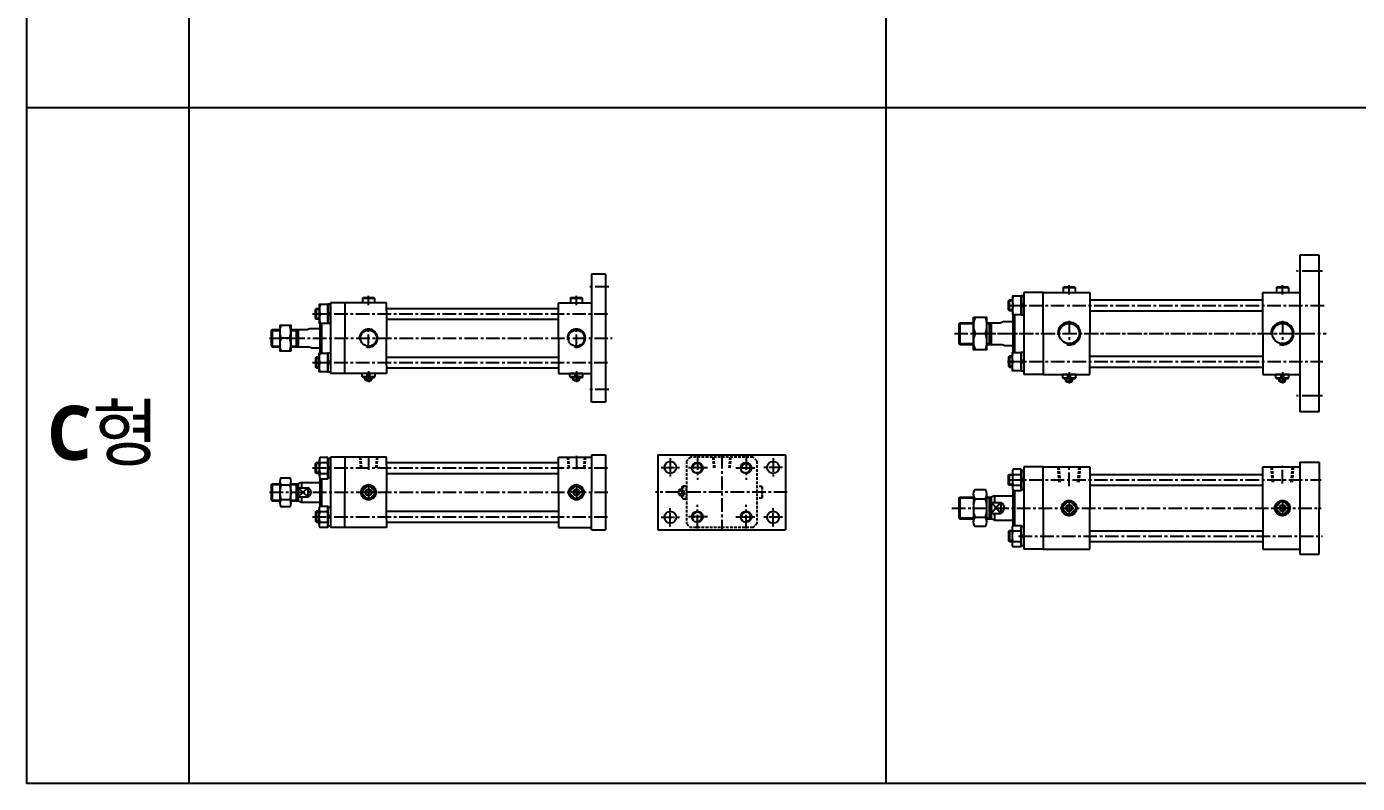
# Model space of a CAD drawing. Extents: x -819 to 29893, y -8942 to 3948.
# Drawn here: x 0 to 1229, y 2550 to 3249 of the extents above; entities that cross this region are included whole.
import ezdxf

# ---------------------------------------------------------------- set-up
doc = ezdxf.new("R2010")
doc.units = 0
doc.header["$LTSCALE"] = 10
doc.header["$MEASUREMENT"] = 0
for name, pattern in [('CENTER', [2, 1.25, -0.25, 0.25, -0.25]), ('CENTERX2', [4, 2.5, -0.5, 0.5, -0.5]), ('HIDDEN', [0.375, 0.25, -0.125])]:
    doc.linetypes.add(name, pattern=pattern)
doc.layers.get('0').update_dxf_attribs({"linetype": 'CONTINUOUS'})
for name, color, linetype in [('CEN', 1, 'CENTERX2'), ('CENTER', 1, 'CENTER'), ('ML', 7, 'CONTINUOUS'), ('THIN', 3, 'CONTINUOUS')]:
    doc.layers.add(name, color=color, linetype=linetype)
doc.styles.add('문자', font='romans.shx')

msp = doc.modelspace()

# ---------------------------------------------------------------- linework, layer by layer
for p, q in [((0, 3948.2), (0, 2550.2)), ((150, 3948.2), (150, 2550.2)), ((794, 2550.2), (794, 3948.2)), ((4720.9, 3174.2), (0, 3174.2)), ((4720.9, 2550.2), (0, 2550.2))]:
    msp.add_line(p, q)
at = {"layer": 'CEN', "color": 1, "linetype": 'CENTER', "ltscale": 1.5}
for p, q in [((1197.2, 3023.2), (1173.2, 3023.2)), ((1197.2, 2908.2), (1173.2, 2908.2))]:
    msp.add_line(p, q, dxfattribs=at)
at = {"layer": 'CEN', "color": 1, "linetype": 'CENTER'}
for p, q in [((537.9, 3008.9), (518.9, 3008.9)), ((537.9, 2913.9), (518.9, 2913.9)), ((586.2, 2842), (603.2, 2842)), ((594.7, 2850.5), (594.7, 2833.5)), ((698.2, 2842), (681.2, 2842)), ((689.7, 2850.5), (689.7, 2833.5)), ((594.7, 2787.5), (594.7, 2804.5)), ((689.7, 2787.5), (689.7, 2804.5)), ((586.2, 2796), (603.2, 2796)), ((698.2, 2796), (681.2, 2796))]:
    msp.add_line(p, q, dxfattribs=at)
at = {"layer": 'CENTER'}
for p, q in [((629.1, 2841.5), (610.2, 2841.5)), ((619.7, 2852.4), (619.7, 2830.6)), ((655.2, 2841.5), (674.1, 2841.5)), ((664.7, 2852.4), (664.7, 2830.6)), ((619.7, 2785.6), (619.7, 2807.4)), ((664.7, 2785.6), (664.7, 2807.4)), ((629.1, 2796.5), (610.2, 2796.5)), ((655.2, 2796.5), (674.1, 2796.5))]:
    msp.add_line(p, q, dxfattribs=at)
at = {"layer": 'ML'}
for p, q in [((1176.2, 3038.2), (1176.2, 2893.2)), ((1194.2, 3038.2), (1176.2, 3038.2)), ((1194.2, 2893.2), (1194.2, 3038.2)), ((521.9, 3020.4), (521.9, 2961.4)), ((534.9, 3020.4), (521.9, 3020.4)), ((534.9, 3020.4), (534.9, 2902.4)), ((921.2, 3003.7), (921.2, 2927.7)), ((939.2, 3003.7), (921.2, 3003.7)), ((939.2, 2965.7), (939.2, 3003.7)), ((939.2, 3003.7), (982.2, 3003.7)), ((957.7, 3008.2), (958.2, 3008.7)), ((957.7, 3008.2), (968.7, 3008.2)), ((957.7, 3003.7), (968.7, 3003.7)), ((958.2, 3008.7), (968.2, 3008.7)), ((968.7, 3008.2), (968.2, 3008.7)), ((982.2, 3003.7), (982.2, 2965.7)), ((1142.2, 2965.7), (1142.2, 3003.7)), ((1142.2, 3003.7), (1176.2, 3003.7)), ((1154.7, 3008.2), (1155.2, 3008.7)), ((1154.7, 3008.2), (1165.7, 3008.2)), ((1154.7, 3003.7), (1165.7, 3003.7)), ((1155.2, 3008.7), (1165.2, 3008.7)), ((1165.7, 3008.2), (1165.2, 3008.7)), ((267.7, 2978.9), (267.7, 2988.9)), ((280.9, 2993.9), (280.9, 2928.9)), ((293.9, 2993.9), (280.9, 2993.9)), ((332.4, 2993.9), (293.9, 2993.9)), ((293.9, 2993.9), (293.9, 2961.4)), ((310.4, 2998.4), (310.9, 2998.9)), ((310.4, 2998.4), (321.4, 2998.4)), ((310.9, 2998.9), (320.9, 2998.9)), ((321.4, 2998.4), (320.9, 2998.9)), ((332.4, 2986.4), (332.4, 2993.9)), ((491.4, 2961.4), (491.4, 2993.9)), ((491.4, 2993.9), (521.9, 2993.9)), ((502.4, 2998.4), (502.9, 2998.9)), ((502.4, 2998.4), (513.4, 2998.4)), ((502.9, 2998.9), (512.9, 2998.9)), ((513.4, 2998.4), (512.9, 2998.9)), ((908, 2986.7), (908, 2996.7)), ((911.5, 2991.7), (918.7, 2991.7)), ((918.7, 2993.7), (921.2, 2991.2)), ((918.7, 2992.3), (921.2, 2989.8)), ((270.9, 2975.4), (270.9, 2947.4)), ((271.2, 2983.9), (278.4, 2983.9)), ((272.4, 2975.4), (272.4, 2947.4)), ((278.4, 2985.8), (280.9, 2983.3)), ((278.4, 2984.4), (280.9, 2981.9)), ((332.4, 2986.4), (332.4, 2961.4)), ((862.2, 2975.7), (862.2, 2955.7)), ((889.2, 2975.7), (889.2, 2955.7)), ((891.2, 2975.7), (891.2, 2955.7)), ((903.2, 2976.9), (900.2, 2975.7)), ((911.2, 2983.2), (911.2, 2948.2)), ((912.7, 2983.2), (912.7, 2948.2)), ((225.9, 2968.4), (226.9, 2969.4)), ((225.9, 2968.4), (225.9, 2954.4)), ((226.9, 2969.4), (226.9, 2953.4)), ((248.9, 2969.4), (248.9, 2953.4)), ((250.9, 2969.4), (250.9, 2953.4)), ((262.9, 2970.4), (259.9, 2969.4)), ((874.9, 2965.7), (885.5, 2965.7)), ((939.2, 2965.7), (939.2, 2927.7)), ((982.2, 2927.7), (982.2, 2965.7)), ((1142.2, 2965.7), (1142.2, 2927.7)), ((225.9, 2954.4), (226.9, 2953.4)), ((244.1, 2961.4), (235.2, 2961.4)), ((262.9, 2952.4), (259.9, 2953.4)), ((293.9, 2928.9), (293.9, 2961.4)), ((332.4, 2936.4), (332.4, 2961.4)), ((491.4, 2961.4), (491.4, 2928.9)), ((521.9, 2902.4), (521.9, 2961.4)), ((903.2, 2954.5), (900.2, 2955.7)), ((267.7, 2943.9), (267.7, 2933.9)), ((271.2, 2938.9), (278.4, 2938.9)), ((278.4, 2938.3), (280.9, 2940.8)), ((278.4, 2936.9), (280.9, 2939.4)), ((908, 2944.7), (908, 2934.7)), ((911.5, 2939.7), (918.7, 2939.7)), ((918.7, 2939.2), (921.2, 2941.7)), ((918.7, 2937.8), (921.2, 2940.3)), ((293.9, 2928.9), (280.9, 2928.9)), ((332.4, 2928.9), (293.9, 2928.9)), ((321.9, 2928.9), (309.9, 2928.9)), ((309.9, 2925.9), (309.9, 2928.9)), ((314.7, 2924.9), (314.7, 2928.9)), ((317.1, 2924.9), (317.1, 2928.9)), ((321.9, 2925.9), (321.9, 2928.9)), ((332.4, 2936.4), (332.4, 2928.9)), ((491.4, 2928.9), (521.9, 2928.9)), ((513.9, 2928.9), (501.9, 2928.9)), ((501.9, 2925.9), (501.9, 2928.9)), ((506.7, 2924.9), (506.7, 2928.9)), ((509.1, 2924.9), (509.1, 2928.9)), ((513.9, 2925.9), (513.9, 2928.9)), ((939.2, 2927.7), (921.2, 2927.7)), ((939.2, 2927.7), (982.2, 2927.7)), ((969.2, 2927.7), (957.2, 2927.7)), ((957.2, 2924.7), (957.2, 2927.7)), ((962, 2923.7), (962, 2927.7)), ((964.4, 2923.7), (964.4, 2927.7)), ((969.2, 2924.7), (969.2, 2927.7)), ((1142.2, 2927.7), (1176.2, 2927.7)), ((1166.2, 2927.7), (1154.2, 2927.7)), ((1154.2, 2924.7), (1154.2, 2927.7)), ((1159, 2923.7), (1159, 2927.7)), ((1161.4, 2923.7), (1161.4, 2927.7)), ((1166.2, 2924.7), (1166.2, 2927.7)), ((309.9, 2925.9), (314.7, 2925.9)), ((310.9, 2924.9), (309.9, 2925.9)), ((320.9, 2924.9), (310.9, 2924.9)), ((312.9, 2922.9), (312.9, 2924.9)), ((312.9, 2922.9), (318.9, 2922.9)), ((313.9, 2921.9), (312.9, 2922.9)), ((317.9, 2921.9), (313.9, 2921.9)), ((317.1, 2925.9), (321.9, 2925.9)), ((317.9, 2921.9), (318.9, 2922.9)), ((318.9, 2922.9), (318.9, 2924.9)), ((320.9, 2924.9), (321.9, 2925.9)), ((501.9, 2925.9), (506.7, 2925.9)), ((502.9, 2924.9), (501.9, 2925.9)), ((512.9, 2924.9), (502.9, 2924.9)), ((504.9, 2922.9), (504.9, 2924.9)), ((504.9, 2922.9), (510.9, 2922.9)), ((505.9, 2921.9), (504.9, 2922.9)), ((509.9, 2921.9), (505.9, 2921.9)), ((509.1, 2925.9), (513.9, 2925.9)), ((509.9, 2921.9), (510.9, 2922.9)), ((510.9, 2922.9), (510.9, 2924.9)), ((512.9, 2924.9), (513.9, 2925.9)), ((957.2, 2924.7), (962, 2924.7)), ((958.2, 2923.7), (957.2, 2924.7)), ((968.2, 2923.7), (958.2, 2923.7)), ((960.2, 2921.7), (960.2, 2923.7)), ((960.2, 2921.7), (966.2, 2921.7)), ((961.2, 2920.7), (960.2, 2921.7)), ((965.2, 2920.7), (961.2, 2920.7)), ((964.4, 2924.7), (969.2, 2924.7)), ((965.2, 2920.7), (966.2, 2921.7)), ((966.2, 2921.7), (966.2, 2923.7)), ((968.2, 2923.7), (969.2, 2924.7)), ((1154.2, 2924.7), (1159, 2924.7)), ((1155.2, 2923.7), (1154.2, 2924.7)), ((1165.2, 2923.7), (1155.2, 2923.7)), ((1157.2, 2921.7), (1157.2, 2923.7)), ((1157.2, 2921.7), (1163.2, 2921.7)), ((1158.2, 2920.7), (1157.2, 2921.7)), ((1162.2, 2920.7), (1158.2, 2920.7)), ((1161.4, 2924.7), (1166.2, 2924.7)), ((1162.2, 2920.7), (1163.2, 2921.7)), ((1163.2, 2921.7), (1163.2, 2923.7)), ((1165.2, 2923.7), (1166.2, 2924.7)), ((534.9, 2902.4), (521.9, 2902.4)), ((1194.2, 2893.2), (1176.2, 2893.2)), ((521.9, 2853.5), (521.9, 2819)), ((521.9, 2853.5), (534.9, 2853.5)), ((534.9, 2853.5), (534.9, 2784.5)), ((583.2, 2853.5), (701.2, 2853.5)), ((583.2, 2853.5), (583.2, 2784.5)), ((701.2, 2853.5), (701.2, 2784.5)), ((267.7, 2836.5), (267.7, 2846.5)), ((270.4, 2848.8), (270.4, 2834.1)), ((271.2, 2846.4), (278.4, 2846.4)), ((278.4, 2843.4), (280.9, 2840.9)), ((278.4, 2842), (280.9, 2839.5)), ((293.9, 2851.5), (280.9, 2851.5)), ((280.9, 2851.5), (280.9, 2786.5)), ((293.9, 2851.5), (293.9, 2819)), ((332.4, 2851.5), (293.9, 2851.5)), ((332.4, 2844), (332.4, 2851.5)), ((332.4, 2844), (332.4, 2819)), ((491.4, 2851.5), (521.9, 2851.5)), ((491.4, 2819), (491.4, 2851.5)), ((939.2, 2842.5), (921.2, 2842.5)), ((921.2, 2842.5), (921.2, 2766.5)), ((939.2, 2842.5), (982.2, 2842.5)), ((939.2, 2804.5), (939.2, 2842.5)), ((982.2, 2842.5), (982.2, 2804.5)), ((1142.2, 2804.5), (1142.2, 2842.5)), ((1142.2, 2842.5), (1176.2, 2842.5)), ((1176.2, 2847), (1176.2, 2762)), ((1176.2, 2847), (1194.2, 2847)), ((1194.2, 2847), (1194.2, 2804.5)), ((234.1, 2808.8), (234.1, 2829.1)), ((244.2, 2808.8), (244.2, 2829.1)), ((253.9, 2828), (250.9, 2827)), ((253.9, 2828), (253.9, 2823.1)), ((270.9, 2832.1), (270.9, 2805.8)), ((271.2, 2836.5), (278.4, 2836.5)), ((272.4, 2831.6), (272.4, 2806.3)), ((908, 2825.5), (908, 2835.5)), ((910.7, 2837.9), (910.7, 2823.2)), ((911.5, 2835.4), (918.7, 2835.4)), ((918.7, 2832.5), (921.2, 2830)), ((918.7, 2831.1), (921.2, 2828.6)), ((225.9, 2826), (226.9, 2827)), ((225.9, 2826), (225.9, 2812)), ((226.9, 2827), (226.9, 2811)), ((243.1, 2825.7), (235.2, 2825.7)), ((248.9, 2827), (248.9, 2811)), ((250.9, 2827), (250.9, 2811)), ((250.9, 2823.1), (259.9, 2823.1)), ((259.9, 2823.1), (259.9, 2814.8)), ((293.9, 2786.5), (293.9, 2819)), ((314.7, 2824.8), (310, 2820.1)), ((310, 2817.8), (314.7, 2813.1)), ((317.1, 2824.8), (321.8, 2820.1)), ((321.8, 2817.8), (317.1, 2813.1)), ((332.4, 2794), (332.4, 2819)), ((491.4, 2819), (491.4, 2786.5)), ((506.7, 2824.8), (502, 2820.1)), ((502, 2817.8), (506.7, 2813.1)), ((509.1, 2824.8), (513.8, 2820.1)), ((513.8, 2817.8), (509.1, 2813.1)), ((521.9, 2784.5), (521.9, 2819)), ((874.9, 2817.3), (874.9, 2791.8)), ((886.9, 2817.3), (886.9, 2791.8)), ((894.2, 2815.7), (891.2, 2814.5)), ((894.2, 2815.7), (894.2, 2809.6)), ((911.2, 2821.1), (911.2, 2787.9)), ((911.5, 2825.6), (918.7, 2825.6)), ((912.7, 2820.7), (912.7, 2788.3)), ((225.9, 2812), (226.9, 2811)), ((243.1, 2812.2), (235.2, 2812.2)), ((250.9, 2814.8), (259.9, 2814.8)), ((250.9, 2811), (253.9, 2810)), ((253.9, 2814.8), (253.9, 2810)), ((270.4, 2789.1), (270.4, 2803.8)), ((862.2, 2814.5), (862.2, 2794.5)), ((876.2, 2813), (885.6, 2813)), ((889.2, 2814.5), (889.2, 2794.5)), ((891.2, 2814.5), (891.2, 2794.5)), ((891.2, 2809.6), (900.5, 2809.6)), ((900.2, 2809.6), (900.2, 2799.5)), ((939.2, 2804.5), (939.2, 2766.5)), ((962, 2810.4), (957.4, 2805.7)), ((957.4, 2803.3), (962, 2798.7)), ((964.4, 2810.4), (969.1, 2805.7)), ((969.1, 2803.3), (964.4, 2798.7)), ((982.2, 2766.5), (982.2, 2804.5)), ((1142.2, 2804.5), (1142.2, 2766.5)), ((1159, 2810.4), (1154.4, 2805.7)), ((1154.4, 2803.3), (1159, 2798.7)), ((1161.4, 2810.4), (1166.1, 2805.7)), ((1166.1, 2803.3), (1161.4, 2798.7)), ((1194.2, 2762), (1194.2, 2804.5)), ((267.7, 2801.5), (267.7, 2791.5)), ((271.2, 2801.4), (278.4, 2801.4)), ((271.2, 2791.5), (278.4, 2791.5)), ((278.4, 2795.9), (280.9, 2798.4)), ((278.4, 2794.5), (280.9, 2797)), ((332.4, 2794), (332.4, 2786.5)), ((876.2, 2796), (885.6, 2796)), ((891.2, 2799.5), (900.2, 2799.5)), ((894.2, 2793.3), (891.2, 2794.5)), ((894.2, 2799.5), (894.2, 2793.3)), ((293.9, 2786.5), (280.9, 2786.5)), ((332.4, 2786.5), (293.9, 2786.5)), ((491.4, 2786.5), (521.9, 2786.5)), ((521.9, 2784.5), (534.9, 2784.5)), ((583.2, 2784.5), (701.2, 2784.5)), ((908, 2783.5), (908, 2773.5)), ((910.7, 2771.2), (910.7, 2785.9)), ((911.5, 2783.4), (918.7, 2783.4)), ((918.7, 2778), (921.2, 2780.5)), ((918.7, 2776.6), (921.2, 2779.1)), ((911.5, 2773.6), (918.7, 2773.6)), ((939.2, 2766.5), (921.2, 2766.5)), ((939.2, 2766.5), (982.2, 2766.5)), ((1142.2, 2766.5), (1176.2, 2766.5)), ((1176.2, 2762), (1194.2, 2762))]:
    msp.add_line(p, q, dxfattribs=at)
at = {"layer": 'ML', "color": 1, "linetype": 'CENTER'}
for p, q in [((315.9, 2991.8), (315.9, 3000.5)), ((507.9, 2991.8), (507.9, 3000.5)), ((963.2, 3001.7), (963.2, 3010.4)), ((1160.2, 3001.7), (1160.2, 3010.4)), ((906.2, 2991.7), (1201, 2991.7)), ((264.2, 2983.9), (538.3, 2983.9)), ((963.2, 2977.3), (963.2, 2954.2)), ((1160.2, 2977.3), (1160.2, 2954.2)), ((315.9, 2952.2), (315.9, 2970.5)), ((507.9, 2952.2), (507.9, 2970.5)), ((857.1, 2965.7), (1179.9, 2965.7)), ((877.8, 2965.7), (1200.6, 2965.7)), ((224.5, 2961.4), (541, 2961.4)), ((264.2, 2938.9), (538.3, 2938.9)), ((906.3, 2939.7), (1197.5, 2939.7)), ((315.9, 2931), (315.9, 2920.7)), ((507.9, 2931), (507.9, 2920.7)), ((963.2, 2929.9), (963.2, 2919.6)), ((1160.2, 2929.9), (1160.2, 2919.6)), ((315.9, 2852.4), (315.9, 2839.8)), ((507.9, 2852.8), (507.9, 2839.3)), ((642.2, 2853.5), (642.2, 2784.8)), ((264.2, 2841.5), (538.3, 2841.5)), ((963.2, 2824.7), (963.2, 2843.4)), ((1160.2, 2827.2), (1160.2, 2843.4)), ((906.2, 2830.5), (1196.1, 2830.5)), ((224.5, 2819), (538.9, 2819)), ((323.6, 2819), (308.2, 2819)), ((315.9, 2826.7), (315.9, 2811.3)), ((515.6, 2819), (500.2, 2819)), ((507.9, 2826.7), (507.9, 2811.3)), ((702.8, 2819), (581.1, 2819)), ((854.9, 2804.5), (1196, 2804.5)), ((963.2, 2812.2), (963.2, 2796.8)), ((1167.9, 2804.5), (1152.5, 2804.5)), ((1160.2, 2812.2), (1160.2, 2796.8)), ((264.2, 2796.5), (538.3, 2796.5)), ((916.4, 2778.5), (1197.1, 2778.5))]:
    msp.add_line(p, q, dxfattribs=at)
at = {"layer": 'ML', "color": 7, "linetype": 'Continuous'}
for p, q in [((957.7, 3008.2), (957.7, 3003.7)), ((968.7, 3008.2), (968.7, 3003.7)), ((1154.7, 3008.2), (1154.7, 3003.7)), ((1165.7, 3008.2), (1165.7, 3003.7)), ((310.4, 2998.4), (310.4, 2993.9)), ((321.4, 2998.4), (321.4, 2993.9)), ((332.4, 2988.9), (491.4, 2988.9)), ((502.4, 2998.4), (502.4, 2993.9)), ((513.4, 2998.4), (513.4, 2993.9)), ((982.2, 2996.7), (1142.2, 2996.7)), ((332.4, 2978.9), (491.4, 2978.9)), ((861.2, 2974.7), (862.2, 2975.7)), ((862.2, 2975.7), (874.9, 2975.7)), ((886.9, 2975.7), (891.2, 2975.7)), ((891.2, 2975.7), (900.2, 2975.7)), ((903.2, 2976.9), (911.2, 2976.9)), ((982.2, 2986.7), (1142.2, 2986.7)), ((226.9, 2969.4), (234.1, 2969.4)), ((244.1, 2969.4), (259.9, 2969.4)), ((262.9, 2970.4), (270.9, 2970.4)), ((861.2, 2974.7), (861.2, 2956.7)), ((226.9, 2953.4), (234.1, 2953.4)), ((244.1, 2953.4), (259.9, 2953.4)), ((262.9, 2952.4), (270.9, 2952.4)), ((861.2, 2956.7), (862.2, 2955.7)), ((862.2, 2955.7), (874.9, 2955.7)), ((886.9, 2955.7), (891.2, 2955.7)), ((891.2, 2955.7), (900.2, 2955.7)), ((903.2, 2954.5), (911.2, 2954.5)), ((332.4, 2943.9), (491.4, 2943.9)), ((982.2, 2944.7), (1142.2, 2944.7)), ((332.4, 2933.9), (491.4, 2933.9)), ((982.2, 2934.7), (1142.2, 2934.7)), ((332.4, 2846.5), (491.4, 2846.5)), ((253.9, 2828), (270.9, 2828)), ((332.4, 2836.5), (491.4, 2836.5)), ((982.2, 2835.5), (1142.2, 2835.5)), ((226.9, 2827), (234.1, 2827)), ((244.2, 2827), (250.9, 2827)), ((894.2, 2815.7), (911.2, 2815.7)), ((982.2, 2825.5), (1142.2, 2825.5)), ((226.9, 2811), (234.1, 2811)), ((244.2, 2811), (250.9, 2811)), ((253.9, 2810), (270.9, 2810)), ((861.2, 2813.5), (862.2, 2814.5)), ((861.2, 2813.5), (861.2, 2795.5)), ((862.2, 2814.5), (874.9, 2814.5)), ((886.9, 2814.5), (891.2, 2814.5)), ((332.4, 2801.5), (491.4, 2801.5)), ((332.4, 2791.5), (491.4, 2791.5)), ((861.2, 2795.5), (862.2, 2794.5)), ((862.2, 2794.5), (874.9, 2794.5)), ((886.9, 2794.5), (891.2, 2794.5)), ((894.2, 2793.3), (911.2, 2793.3)), ((982.2, 2783.5), (1142.2, 2783.5)), ((982.2, 2773.5), (1142.2, 2773.5))]:
    msp.add_line(p, q, dxfattribs=at)
at = {"layer": 'ML', "color": 2}
for p, q in [((889.2, 2975), (890.5, 2975.7)), ((248.9, 2968.6), (250.2, 2969.4)), ((248.9, 2954.1), (250.2, 2953.4)), ((889.2, 2956.5), (890.5, 2955.7)), ((313.4, 2922.4), (313.4, 2924.9)), ((318.4, 2922.4), (318.4, 2924.9)), ((505.4, 2922.4), (505.4, 2924.9)), ((510.4, 2922.4), (510.4, 2924.9)), ((960.7, 2921.2), (960.7, 2923.7)), ((965.7, 2921.2), (965.7, 2923.7)), ((1157.7, 2921.2), (1157.7, 2923.7)), ((1162.7, 2921.2), (1162.7, 2923.7)), ((248.9, 2826.2), (250.2, 2827)), ((259.9, 2823.1), (250.9, 2814.8)), ((259.9, 2814.8), (250.9, 2823.1)), ((248.9, 2811.7), (250.2, 2811)), ((889.2, 2813.8), (890.5, 2814.5)), ((900.2, 2809.6), (891.2, 2799.5)), ((900.2, 2799.5), (891.2, 2809.6)), ((889.2, 2795.3), (890.5, 2794.5))]:
    msp.add_line(p, q, dxfattribs=at)
at = {"layer": 'ML', "color": 2, "linetype": 'Continuous'}
for p, q in [((226.2, 2968.6), (234.1, 2968.6)), ((244.1, 2968.6), (248.9, 2968.6)), ((861.5, 2975), (874.9, 2975)), ((886.9, 2975), (889.2, 2975)), ((226.2, 2954.1), (234.1, 2954.1)), ((244.1, 2954.1), (248.9, 2954.1)), ((861.5, 2956.5), (874.9, 2956.5)), ((886.9, 2956.5), (889.2, 2956.5)), ((226.2, 2826.2), (234.1, 2826.2)), ((244.2, 2826.2), (248.9, 2826.2)), ((226.2, 2811.7), (234.1, 2811.7)), ((244.2, 2811.7), (248.9, 2811.7)), ((861.5, 2813.8), (874.9, 2813.8)), ((886.9, 2813.8), (889.2, 2813.8)), ((861.5, 2795.3), (874.9, 2795.3)), ((886.9, 2795.3), (889.2, 2795.3))]:
    msp.add_line(p, q, dxfattribs=at)
at = {"layer": 'ML', "color": 6, "linetype": 'HIDDEN'}
for p, q in [((307.6, 2851.5), (308.5, 2841.5)), ((308.4, 2851.5), (309.3, 2841.5)), ((323.4, 2851.5), (322.5, 2841.5)), ((324.2, 2851.5), (323.4, 2841.5)), ((499.6, 2851.5), (500.5, 2841.5)), ((500.4, 2851.5), (501.3, 2841.5)), ((515.4, 2851.5), (514.5, 2841.5)), ((516.2, 2851.5), (515.4, 2841.5)), ((609.7, 2847.9), (609.7, 2790)), ((671.1, 2851.5), (613.2, 2851.5)), ((633.8, 2851.5), (634.7, 2841.5)), ((634.7, 2851.5), (635.6, 2841.5)), ((649.6, 2851.5), (648.8, 2841.5)), ((650.5, 2851.5), (649.6, 2841.5)), ((674.7, 2847.9), (674.7, 2790)), ((954, 2828.5), (952.8, 2842.5)), ((955.1, 2828.5), (953.9, 2842.5)), ((971.3, 2828.5), (972.5, 2842.5)), ((972.5, 2828.5), (973.7, 2842.5)), ((1151, 2828.5), (1149.8, 2842.5)), ((1152.1, 2828.5), (1150.9, 2842.5)), ((1168.3, 2828.5), (1169.5, 2842.5)), ((1169.5, 2828.5), (1170.7, 2842.5)), ((602.7, 2821), (603.7, 2822)), ((602.7, 2817), (602.7, 2821)), ((602.7, 2817), (603.7, 2816)), ((603.2, 2821.5), (605.7, 2821.5)), ((603.2, 2816.5), (605.7, 2816.5)), ((603.7, 2822), (605.7, 2822)), ((603.7, 2822), (603.7, 2816)), ((603.7, 2816), (605.7, 2816)), ((605.7, 2824), (606.7, 2825)), ((605.7, 2814), (605.7, 2824)), ((605.7, 2820.1), (609.7, 2820.1)), ((605.7, 2817.8), (609.7, 2817.8)), ((606.7, 2825), (609.7, 2825)), ((606.7, 2825), (606.7, 2820.1)), ((606.7, 2817.8), (606.7, 2813)), ((609.7, 2813), (609.7, 2825)), ((679.2, 2824.5), (674.7, 2824.5)), ((679.2, 2824.5), (679.7, 2824)), ((679.2, 2824.5), (679.2, 2813.5)), ((679.7, 2824), (679.7, 2814)), ((605.7, 2814), (606.7, 2813)), ((606.7, 2813), (609.7, 2813)), ((679.2, 2813.5), (674.7, 2813.5)), ((679.2, 2813.5), (679.7, 2814)), ((671.1, 2786.5), (613.2, 2786.5))]:
    msp.add_line(p, q, dxfattribs=at)
at = {"layer": 'ML'}
for points in [[(918.7, 3000.2), (910.7, 3000.2), (910.7, 2983.2), (918.7, 2983.2)], [(278.4, 2992.4), (270.4, 2992.4), (270.4, 2975.4), (278.4, 2975.4)], [(874.9, 2980.7), (886.9, 2980.7), (886.9, 2950.7), (874.9, 2950.7)], [(244.1, 2949.4), (234.1, 2949.4), (234.1, 2973.4), (244.1, 2973.4)], [(278.4, 2930.4), (270.4, 2930.4), (270.4, 2947.4), (278.4, 2947.4)], [(918.7, 2931.2), (910.7, 2931.2), (910.7, 2948.2), (918.7, 2948.2)]]:
    msp.add_lwpolyline(points, close=True, dxfattribs=at)
for points in [[(911.5, 3000.2, 0.178633), (911.5, 2991.7, 0.178633), (911.5, 2983.2)], [(271.2, 2992.4, 0.178633), (271.2, 2983.9, 0.178633), (271.2, 2975.4)], [(876.2, 2980.7, 0.178633), (876.2, 2965.7, 0.178633), (876.2, 2950.7)], [(885.5, 2980.7, -0.178633), (885.5, 2965.7, -0.178633), (885.5, 2950.7)], [(235.2, 2949.4, -0.178633), (235.2, 2961.4, -0.178633), (235.2, 2973.4)], [(243.1, 2949.4, 0.178633), (243.1, 2961.4, 0.178633), (243.1, 2973.4)], [(271.2, 2930.4, -0.178633), (271.2, 2938.9, -0.178633), (271.2, 2947.4)], [(911.5, 2931.2, -0.178633), (911.5, 2939.7, -0.178633), (911.5, 2948.2)], [(278.4, 2851.3), (271.2, 2851.3, 0.309401), (271.2, 2846.4, 0.154701), (271.2, 2836.5, 0.309401), (271.2, 2831.6), (278.4, 2831.6), (278.4, 2851.3)], [(918.7, 2840.3), (911.5, 2840.3, 0.309401), (911.5, 2835.4, 0.154701), (911.5, 2825.6, 0.309401), (911.5, 2820.7), (918.7, 2820.7), (918.7, 2840.3)], [(243.1, 2812.2, -0.309401), (243.1, 2805.5), (235.2, 2805.5, -0.309401), (235.2, 2812.2, -0.154701), (235.2, 2825.7, -0.309401), (235.2, 2832.5), (243.1, 2832.5, -0.309401), (243.1, 2825.7, -0.154701), (243.1, 2812.2, 0.178633)], [(876.2, 2813, -0.309401), (876.2, 2821.5), (885.6, 2821.5, -0.309401), (885.6, 2813, -0.154701), (885.6, 2796, -0.309401), (885.6, 2787.5), (876.2, 2787.5, -0.309401), (876.2, 2796, -0.154701), (876.2, 2813)], [(278.4, 2786.6), (271.2, 2786.6, -0.309401), (271.2, 2791.5, -0.154701), (271.2, 2801.4, -0.309401), (271.2, 2806.3), (278.4, 2806.3), (278.4, 2786.6)], [(918.7, 2768.7), (911.5, 2768.7, -0.309401), (911.5, 2773.6, -0.154701), (911.5, 2783.4, -0.309401), (911.5, 2788.3), (918.7, 2788.3), (918.7, 2768.7)]]:
    msp.add_lwpolyline(points, format="xyb", dxfattribs=at)
for points in [[(921.2, 2982.9), (921.2, 3000.5), (918.7, 3000.5), (918.7, 2982.9), (921.2, 2982.9)], [(270.4, 2978.9), (267.7, 2978.9), (266.9, 2979.7), (266.9, 2988), (267.7, 2988.9), (270.4, 2988.9)], [(280.9, 2975.1), (280.9, 2992.7), (278.4, 2992.7), (278.4, 2975.1), (280.9, 2975.1)], [(910.7, 2986.7), (908, 2986.7), (907.2, 2987.6), (907.2, 2995.9), (908, 2996.7), (910.7, 2996.7)], [(270.4, 2943.9), (267.7, 2943.9), (266.9, 2943), (266.9, 2934.7), (267.7, 2933.9), (270.4, 2933.9)], [(280.9, 2947.7), (280.9, 2930.1), (278.4, 2930.1), (278.4, 2947.7), (280.9, 2947.7)], [(910.7, 2944.7), (908, 2944.7), (907.2, 2943.9), (907.2, 2935.6), (908, 2934.7), (910.7, 2934.7)], [(921.2, 2948.5), (921.2, 2930.9), (918.7, 2930.9), (918.7, 2948.5), (921.2, 2948.5)], [(270.4, 2836.5), (267.7, 2836.5), (266.9, 2837.3), (266.9, 2845.6), (267.7, 2846.5), (270.4, 2846.5)], [(280.9, 2832.7), (280.9, 2850.3), (278.4, 2850.3), (278.4, 2832.7), (280.9, 2832.7)], [(910.7, 2825.5), (908, 2825.5), (907.2, 2826.3), (907.2, 2834.7), (908, 2835.5), (910.7, 2835.5)], [(921.2, 2821.7), (921.2, 2839.3), (918.7, 2839.3), (918.7, 2821.7), (921.2, 2821.7)], [(280.9, 2805.3), (280.9, 2787.7), (278.4, 2787.7), (278.4, 2805.3), (280.9, 2805.3)], [(270.4, 2801.5), (267.7, 2801.5), (266.9, 2800.6), (266.9, 2792.3), (267.7, 2791.5), (270.4, 2791.5)], [(910.7, 2783.5), (908, 2783.5), (907.2, 2782.7), (907.2, 2774.3), (908, 2773.5), (910.7, 2773.5)], [(921.2, 2787.3), (921.2, 2769.7), (918.7, 2769.7), (918.7, 2787.3), (921.2, 2787.3)]]:
    msp.add_lwpolyline(points, dxfattribs=at)
for centre, radius in [((315.9, 2961.4), 7.48), ((507.9, 2961.4), 7.48), ((963.2, 2965.7), 9.32), ((1160.2, 2965.7), 9.32), ((594.7, 2842), 5.5), ((619.7, 2841.5), 5), ((664.7, 2841.5), 5), ((689.7, 2842), 5.5), ((315.9, 2819), 7), ((315.9, 2819), 6), ((315.9, 2819), 3), ((507.9, 2819), 7), ((507.9, 2819), 6), ((507.9, 2819), 3), ((963.2, 2804.5), 7), ((963.2, 2804.5), 6), ((963.2, 2804.5), 3), ((1160.2, 2804.5), 7), ((1160.2, 2804.5), 6), ((1160.2, 2804.5), 3), ((594.7, 2796), 5.5), ((619.7, 2796.5), 5), ((664.7, 2796.5), 5), ((689.7, 2796), 5.5)]:
    msp.add_circle(centre, radius, dxfattribs=at)
at = {"layer": 'ML', "color": 2}
for centre in [(315.9, 2819), (507.9, 2819), (963.2, 2804.5), (1160.2, 2804.5)]:
    msp.add_circle(centre, 2.5, dxfattribs=at)
for centre, radius, start, end in [((963.2, 2965.7), 10.5, 255.8665, 186.9898), ((1160.2, 2965.7), 10.5, 255.8665, 186.9898), ((315.9, 2961.4), 8.33, 257.7757, 190.5803), ((507.9, 2961.4), 8.33, 257.7757, 190.5803), ((619.7, 2841.5), 4.19, 259.1333, 190.7369), ((664.7, 2841.5), 4.19, 256.0782, 189.9609), ((315.9, 2819), 6.5, 262.191, 185.6433), ((507.9, 2819), 6.5, 262.191, 185.6433), ((963.2, 2804.5), 6.5, 262.191, 185.6433), ((1160.2, 2804.5), 6.5, 262.191, 185.6433), ((619.7, 2796.5), 4.19, 259.5017, 192.7138), ((664.7, 2796.5), 4.19, 256.8489, 192.1583)]:
    msp.add_arc(centre, radius, start, end, dxfattribs=at)
at = {"layer": 'ML', "color": 6, "linetype": 'HIDDEN'}
for start, end in [(131.6579, 138.3421), (41.6579, 48.3421), (221.6579, 228.3421), (311.6579, 318.3421)]:
    msp.add_arc((642.2, 2819), 43.5, start, end, dxfattribs=at)
at = {"layer": 'ML'}
for centre, radius, start, end in [((258.6, 2819), 4.33, 287.9202, 72.0798), ((897.3, 2804.6), 5.89, 299.364, 57.3312)]:
    msp.add_arc(centre, radius, start, end, dxfattribs=at)
at = {"layer": 'THIN', "color": 2}
for p, q in [((270.4, 2988), (266.9, 2988)), ((910.7, 2995.9), (907.2, 2995.9)), ((270.4, 2979.7), (266.9, 2979.7)), ((910.7, 2987.6), (907.2, 2987.6)), ((270.4, 2943), (266.9, 2943)), ((910.7, 2943.9), (907.2, 2943.9)), ((270.4, 2934.7), (266.9, 2934.7)), ((910.7, 2935.6), (907.2, 2935.6)), ((270.4, 2845.6), (266.9, 2845.6)), ((270.4, 2837.3), (266.9, 2837.3)), ((910.7, 2834.7), (907.2, 2834.7)), ((910.7, 2826.3), (907.2, 2826.3)), ((270.4, 2800.6), (266.9, 2800.6)), ((270.4, 2792.3), (266.9, 2792.3)), ((910.7, 2782.7), (907.2, 2782.7)), ((910.7, 2774.3), (907.2, 2774.3))]:
    msp.add_line(p, q, dxfattribs=at)

# ---------------------------------------------------------------- texts
at = {"insert": (18.7, 2899), "char_height": 50, "attachment_point": 1, "style": '문자'}
msp.add_mtext_dynamic_manual_height_columns('{\\fMalgun Gothic|b1|i0|c129|p50;C형}', width=655.383, gutter_width=160, heights=[0], dxfattribs=at)

doc.saveas('drawing.dxf')
